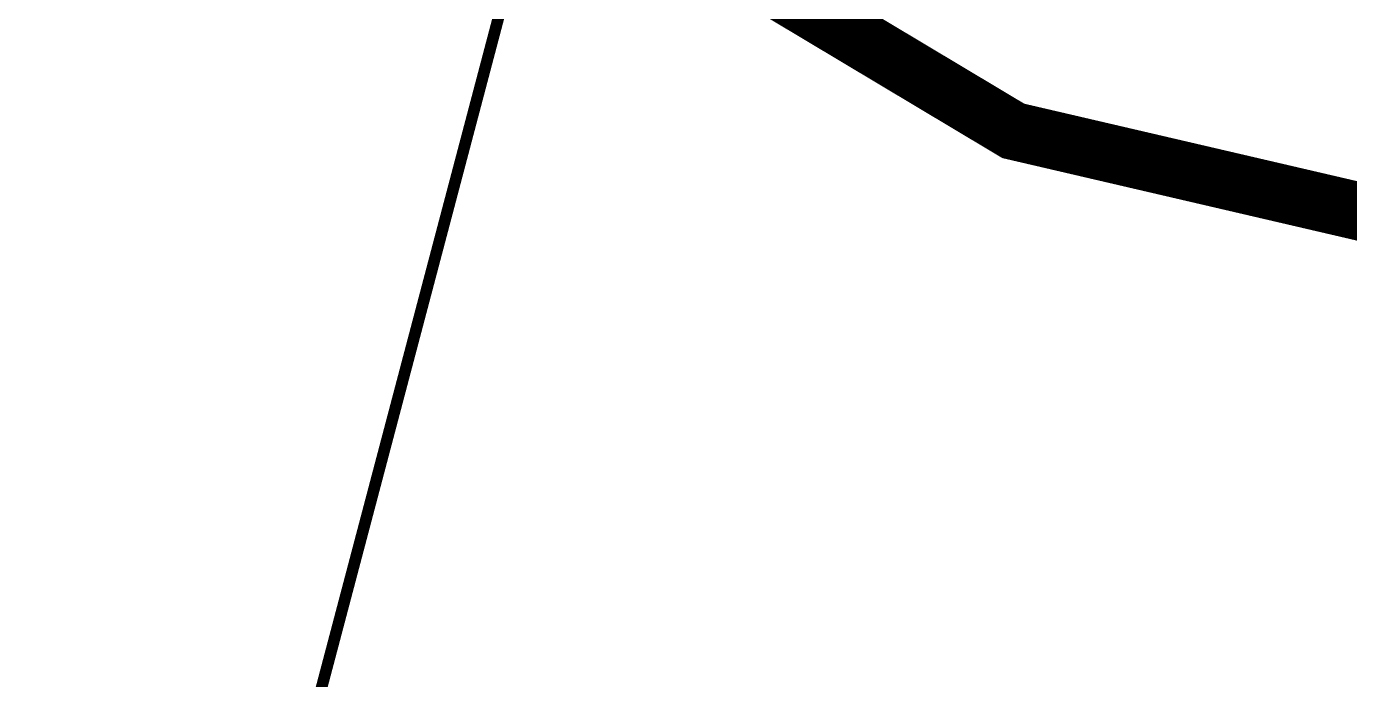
# Model space of a CAD drawing. Header units: metres. Extents: x 326467 to 340077, y 1811030 to 1824953.
# Drawn here: x 328387.8 to 328457, y 1813965.3 to 1813999.5 of the extents above; entities that cross this region are included whole.
import ezdxf

# ---------------------------------------------------------------- set-up
doc = ezdxf.new("R2010")
doc.units = ezdxf.units.M
doc.header["$MEASUREMENT"] = 0
for name, color, linetype in [('CRZ LINE FOR RIVER OR CREEK', 84, 'Continuous'), ('NDZ-200M FROM CRZ', 30, 'Continuous'), ('SURVEY PLOT BOUNDARY', 35, 'Continuous')]:
    doc.layers.add(name, color=color, linetype=linetype)

# ---------------------------------------------------------------- blocks, each defined once
blk = doc.blocks.new('16')
at = {"layer": 'CRZ LINE FOR RIVER OR CREEK', "ltscale": 0.1, "const_width": 3.032, "flags": 128}
blk.add_lwpolyline([(328132.531, 1814097.893), (328172.8, 1814077.366), (328209.321, 1814029.508), (328260.618, 1814024.109), (328295.782, 1814035.984), (328350.23, 1814034.409), (328395.41, 1814020.338), (328439.391, 1813994.025), (328491.434, 1813981.911), (328519.762, 1813985.736), (328534.207, 1814024.036), (328556.581, 1814042.058), (328617.15, 1814045.161), (328669.771, 1814031.109), (328758.625, 1814030.39)], dxfattribs=at)
at = {"layer": 'NDZ-200M FROM CRZ', "const_width": 3.032, "flags": 128}
blk.add_lwpolyline([(328758.625, 1814030.39), (328669.771, 1814031.109), (328647.811, 1814036.973), (328617.15, 1814045.161), (328556.581, 1814042.058), (328534.207, 1814024.036), (328519.762, 1813985.736), (328491.434, 1813981.911), (328439.391, 1813994.025), (328395.41, 1814020.338), (328350.23, 1814034.409), (328295.782, 1814035.984), (328260.618, 1814024.109), (328209.321, 1814029.508), (328172.8, 1814077.366), (328132.531, 1814097.893)], dxfattribs=at)
at = {"layer": 'SURVEY PLOT BOUNDARY', "lineweight": 18, "const_width": 0.606}
blk.add_lwpolyline([(328101.221, 1814231.564), (328294.759, 1814165.378), (328298.833, 1814169.39), (328439.819, 1814103.609), (328394.01, 1813930.1), (328393.917, 1813917.97), (328389.843, 1813913.958), (328377.903, 1813938.31), (328373.892, 1813942.385), (328357.753, 1813946.553), (328337.572, 1813950.752), (328309.088, 1813926.712), (328305.014, 1813922.7), (328296.961, 1813926.805), (328272.737, 1813931.035), (328228.302, 1813935.422), (328192.013, 1813947.832), (328171.832, 1813952.031)], dxfattribs=at)
blk.add_lwpolyline([(328800.063, 1814161.478), (328887.655, 1813986.94), (328883.613, 1813986.971), (328794.336, 1813943.184), (328685.284, 1813956.155), (328620.667, 1813964.74), (328575.795, 1813912.523), (328406.013, 1813913.834), (328389.843, 1813913.958), (328393.917, 1813917.97), (328394.01, 1813930.1), (328439.819, 1814103.609), (328585.72, 1814151.002), (328686.719, 1814142.136), (328694.804, 1814142.074)], close=True, dxfattribs=at)

msp = doc.modelspace()

# ---------------------------------------------------------------- block references
msp.add_blockref('16', (0, 0))

doc.saveas('drawing.dxf')
